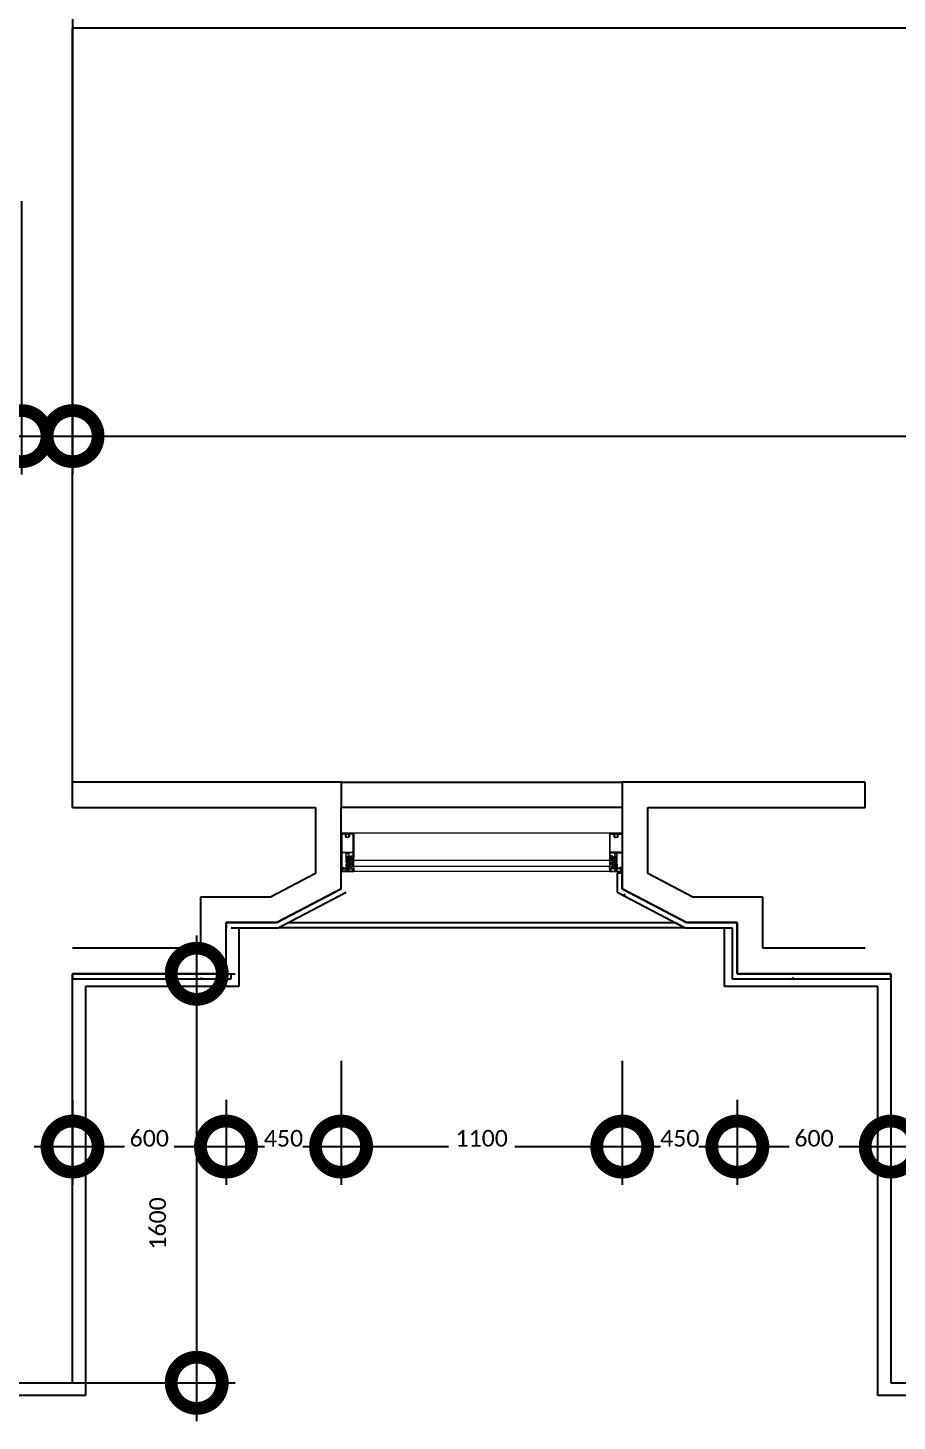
# Model space of a CAD drawing. Header units: metres. Extents: x 22.6 to 101.3, y 9.4 to 67.4.
# Drawn here: x 29.32 to 32.72, y 13 to 18.45 of the extents above; entities that cross this region are included whole.
import ezdxf

# ---------------------------------------------------------------- set-up
doc = ezdxf.new("R2010")
doc.units = ezdxf.units.M
doc.linetypes.add('ECG_Line-Ptrn-Sold', pattern=[9144.001, 9144, -0.001])
doc.layers.add('00', color=252, linetype='Continuous')
for name, color, linetype, lineweight in [('A-DIM', 7, 'Continuous', 5), ('A-ELEV', 1, 'ECG_Line-Ptrn-Sold', 9), ('A-HATCH', 1, 'Continuous', 9), ('A-TONE', 40, 'ECG_Line-Ptrn-Sold', 50), ('A-WIN', 4, 'ECG_Line-Ptrn-Sold', 5)]:
    doc.layers.add(name, color=color, linetype=linetype, lineweight=lineweight)
doc.styles.add('Calibri', font='calibri.ttf', dxfattribs={"height": 0.212639})
doc.dimstyles.new('ECG_Dimn-Detl-100', dxfattribs={"dimscale": 0.3048, "dimtxt": 0.25, "dimasz": 1.312336, "dimexe": 0.492126, "dimexo": 0.0625, "dimgap": 0, "dimtad": 1, "dimdec": 0, "dimlfac": 1000, "dimzin": 0, "dimdsep": 46, "dimtxsty": 'Calibri', "dimblk1": 'DOTSMALL', "dimblk2": 'DOTSMALL', "dimsah": 1, "dimcen": 0.09, "dimdle": 0.492126, "dimazin": 0, "dimtfac": 1, "dimtdec": 4, "dimtix": 1, "dimtmove": 0, "dimatfit": 3, "dimfxl": 0.492126, "dimfxlon": 1, "dimtvp": 1, "dimtolj": 1, "dimtzin": 0, "dimarcsym": 2})
doc.dimstyles.new('ECG_Dimn-Detl-100_1', dxfattribs={"dimscale": 0.3048, "dimtxt": 0.25, "dimasz": 1.312336, "dimexe": 0.492126, "dimexo": 0.0625, "dimgap": 0, "dimtad": 1, "dimdec": 0, "dimlfac": 1000, "dimzin": 0, "dimdsep": 46, "dimtxsty": 'Calibri', "dimblk1": 'DOTSMALL', "dimblk2": 'DOTSMALL', "dimsah": 1, "dimcen": 0.09, "dimdle": 0.492126, "dimazin": 0, "dimtfac": 1, "dimtdec": 4, "dimtix": 1, "dimtmove": 2, "dimatfit": 3, "dimfxl": 0.492126, "dimfxlon": 1, "dimtvp": 1, "dimtolj": 1, "dimtzin": 0, "dimarcsym": 2})
pattern_1 = [(0, (0, 0), (0.406, 0.102), [0.034, -0.271, 0.034, -0.271, -1.626]), (0, (0, 0), (0.406, 0.102), [-0.61, 0.034, -0.576, 0.034, -0.271, -0.711]), (0, (0, 0), (0.406, 0.102), [-1.524, 0.034, -0.17, 0.034, -0.474]), (120, (0.152, 0.051), (-0.2913346, 0.3006063), [0.034, -0.271, 0.034, -0.271, -1.626]), (120, (0.152, 0.051), (-0.2913346, 0.3006063), [-0.61, 0.034, -0.576, 0.034, -0.271, -0.711]), (120, (0.152, 0.051), (-0.2913346, 0.3006063), [-1.524, 0.034, -0.17, 0.034, -0.474]), (240, (0.203, 0.254), (-0.1146654, -0.4026063), [0.034, -0.271, 0.034, -0.271, -1.626]), (240, (0.203, 0.254), (-0.1146654, -0.4026063), [-0.61, 0.034, -0.576, 0.034, -0.271, -0.711]), (240, (0.203, 0.254), (-0.1146654, -0.4026063), [-1.524, 0.034, -0.17, 0.034, -0.474])]

# ---------------------------------------------------------------- blocks, each defined once
blk = doc.blocks.new('Rectangular Mullion - ECG-LEFT-END-MULION-DETAIL-3108399-GROUND FLOOR PLAN')
at = {"layer": 'A-ELEV'}
for p, q in [((31.5939, 15.2973), (30.5939, 15.2973)), ((30.5939, 15.1673), (30.5939, 15.1913)), ((30.5939, 15.1913), (31.5939, 15.1913)), ((31.5939, 15.1673), (30.5939, 15.1673)), ((31.5939, 15.1913), (31.5939, 15.1673)), ((31.5939, 15.1473), (30.5939, 15.1473))]:
    blk.add_line(p, q, dxfattribs=at)
blk = doc.blocks.new('Rectangular Mullion - ECG-RIGHT-END-MULION-PROFIL-1987638-GROUND FLOOR PLAN')
at = {"layer": 'A-HATCH'}
for p, q in [((-0.0297, 0.0186), (-0.0315, 0.0129)), ((-0.0309, 0.0126), (-0.0292, 0.014)), ((-0.0299, 0.019), (-0.0299, 0.031)), ((-0.029, 0.019), (-0.0299, 0.019)), ((-0.0265, 0.019), (-0.0297, 0.019)), ((-0.0234, 0.0056), (-0.0292, 0.0056)), ((-0.0292, -0.0036), (-0.0292, 0.0056)), ((-0.0283, 0.004), (-0.0292, 0.004)), ((-0.0292, 0.004), (-0.0292, -0.0036)), ((-0.0284, 0.0225), (-0.029, 0.019)), ((-0.0049, 0.032), (-0.0289, 0.032)), ((-0.0282, 0.0224), (-0.0288, 0.019)), ((-0.0288, 0.019), (-0.0271, 0.019)), ((-0.0285, 0.0139), (-0.0282, 0.0126)), ((-0.0284, 0.03), (-0.0284, 0.0245)), ((-0.0283, 0.0048), (-0.024, 0.0048)), ((-0.0283, 0.0048), (-0.0283, 0.004)), ((-0.024, 0.0048), (-0.0283, 0.0048)), ((-0.0279, 0.0305), (-0.0049, 0.0305)), ((-0.0263, 0.028), (-0.0277, 0.0244)), ((-0.0277, 0.0126), (-0.0273, 0.0139)), ((-0.0273, 0.021), (-0.0263, 0.022)), ((-0.0273, 0.02), (-0.0273, 0.021)), ((-0.0265, 0.0213), (-0.0271, 0.0207)), ((-0.0267, 0.0139), (-0.0264, 0.0126)), ((-0.0265, 0.0203), (-0.0265, 0.019)), ((-0.0252, 0.028), (-0.0263, 0.028)), ((-0.0263, 0.022), (-0.0243, 0.022)), ((-0.0247, 0.0216), (-0.0258, 0.0216)), ((-0.0258, 0.0126), (-0.0255, 0.0139)), ((-0.0257, 0.0205), (-0.0257, 0.0185)), ((-0.0243, 0.0236), (-0.0253, 0.0264)), ((-0.0246, 0.0266), (-0.0252, 0.028)), ((-0.025, 0.0139), (-0.0247, 0.0126)), ((-0.0247, 0.0185), (-0.0247, 0.0205)), ((-0.0231, 0.0236), (-0.0243, 0.0236)), ((-0.0243, 0.022), (-0.0233, 0.021)), ((-0.0241, 0.0126), (-0.0238, 0.0139)), ((-0.024, 0.0048), (-0.022, 0.0035)), ((-0.022, 0.0035), (-0.024, 0.0048)), ((-0.0233, 0.0207), (-0.0239, 0.0213)), ((-0.0239, 0.019), (-0.0239, 0.0203)), ((-0.0207, 0.019), (-0.0239, 0.019)), ((-0.0049, 0.019), (-0.0235, 0.019)), ((-0.0202, 0.0036), (-0.0234, 0.0056)), ((-0.0233, 0.021), (-0.0233, 0.02)), ((-0.0232, 0.0139), (-0.0228, 0.0126)), ((-0.0213, 0.0218), (-0.0231, 0.0236)), ((-0.0223, 0.0126), (-0.0219, 0.0139)), ((-0.022, 0.0035), (-0.022, -0.0032)), ((-0.022, -0.0032), (-0.022, 0.0035)), ((-0.0113, 0.022), (-0.0213, 0.021)), ((-0.0213, 0.021), (-0.0213, 0.0218)), ((-0.0213, 0.014), (-0.0196, 0.0126)), ((-0.019, 0.0129), (-0.0207, 0.0186)), ((-0.0202, -0.0031), (-0.0202, 0.0036)), ((-0.0202, -0.0012), (-0.0202, 0.0013)), ((-0.0145, 0.0175), (-0.0145, -0.0266)), ((-0.011, 0.0175), (-0.0145, 0.0175)), ((-0.0113, 0.0223), (-0.0113, 0.0234)), ((-0.0113, 0.0234), (0.0014, 0.0234)), ((0.0014, 0.0223), (-0.0113, 0.0223)), ((-0.0049, 0.022), (-0.0113, 0.022)), ((-0.011, -0.0266), (-0.011, 0.0175)), ((-0.0079, 0.0183), (-0.0104, 0.0177)), ((-0.0104, 0.0177), (-0.0104, 0.0117)), ((-0.0086, 0.0117), (-0.0104, 0.0077)), ((-0.0104, 0.0117), (-0.0086, 0.0117)), ((-0.0104, 0.0077), (-0.0104, 0.0034)), ((-0.0104, 0.0034), (-0.0084, 0.0024)), ((-0.01, 0.0234), (-0.01, 0.0245)), ((-0.01, 0.0245), (0.0002, 0.0245)), ((0.0002, 0.0234), (-0.01, 0.0234)), ((-0.0098, 0.0167), (-0.0079, 0.0174)), ((-0.0098, 0.0127), (-0.0098, 0.0167)), ((-0.0079, 0.0122), (-0.0098, 0.0127)), ((-0.0096, 0.0275), (-0.0096, 0.0245)), ((-0.0096, 0.0069), (-0.0079, 0.0105)), ((-0.0096, 0.0041), (-0.0096, 0.0069)), ((-0.0084, 0.0035), (-0.0096, 0.0041)), ((-0.0015, 0.0277), (-0.0084, 0.0277)), ((-0.0084, 0.0024), (-0.0084, 0.0035)), ((-0.0079, 0.0174), (-0.0079, 0.0183)), ((-0.0079, 0.0105), (-0.0079, 0.0122)), ((-0.0077, 0.0177), (-0.0046, 0.0188)), ((-0.0022, 0.0175), (-0.0077, 0.0155)), ((-0.0022, 0.0154), (-0.0077, 0.0133)), ((-0.0022, 0.0132), (-0.0077, 0.0112)), ((-0.0022, 0.011), (-0.0077, 0.009)), ((-0.0022, 0.0096), (-0.0077, 0.0076)), ((-0.0022, 0.0074), (-0.0077, 0.0054)), ((-0.0022, 0.0052), (-0.0077, 0.0032)), ((-0.0022, 0.0031), (-0.0077, 0.0011)), ((-0.0022, 0.0007), (-0.0076, -0.0013)), ((-0.0073, 0.0181), (-0.0056, 0.0188)), ((-0.0056, 0.0188), (-0.0073, 0.0181)), ((-0.0027, 0.018), (-0.0073, 0.0159)), ((-0.0073, 0.0159), (-0.0027, 0.018)), ((-0.0027, 0.0158), (-0.0073, 0.0137)), ((-0.0073, 0.0137), (-0.0027, 0.0158)), ((-0.0027, 0.0136), (-0.0073, 0.0116)), ((-0.0073, 0.0116), (-0.0027, 0.0136)), ((-0.0027, 0.0114), (-0.0073, 0.0094)), ((-0.0073, 0.0094), (-0.0027, 0.0114)), ((-0.0027, 0.01), (-0.0073, 0.008)), ((-0.0073, 0.008), (-0.0027, 0.01)), ((-0.0027, 0.0079), (-0.0073, 0.0058)), ((-0.0073, 0.0058), (-0.0027, 0.0079)), ((-0.0027, 0.0057), (-0.0073, 0.0036)), ((-0.0073, 0.0036), (-0.0027, 0.0057)), ((-0.0027, 0.0035), (-0.0073, 0.0015)), ((-0.0073, 0.0015), (-0.0027, 0.0035)), ((-0.0027, 0.0012), (-0.0073, -0.0009)), ((-0.0073, -0.0009), (-0.0027, 0.0012)), ((-0.0072, 0.0275), (-0.0072, 0.0245)), ((-0.0072, 0.0223), (-0.0027, 0.0223)), ((-0.0072, 0.0188), (-0.0072, 0.0223)), ((-0.0072, 0.0188), (-0.0056, 0.0188)), ((-0.0027, 0.0188), (-0.0072, 0.0188)), ((-0.0027, 0.0171), (-0.0072, 0.0151)), ((-0.0072, 0.0151), (-0.003, 0.017)), ((-0.0027, 0.0149), (-0.0072, 0.0129)), ((-0.0072, 0.0129), (-0.003, 0.0148)), ((-0.0027, 0.0127), (-0.0072, 0.0107)), ((-0.0072, 0.0107), (-0.003, 0.0126)), ((-0.0027, 0.0106), (-0.0072, 0.0085)), ((-0.0072, 0.0085), (-0.003, 0.0104)), ((-0.0027, 0.0092), (-0.0072, 0.0071)), ((-0.0072, 0.0071), (-0.003, 0.009)), ((-0.0027, 0.007), (-0.0072, 0.005)), ((-0.0072, 0.005), (-0.003, 0.0068)), ((-0.0027, 0.0048), (-0.0072, 0.0028)), ((-0.0072, 0.0028), (-0.003, 0.0047)), ((-0.0027, 0.0026), (-0.0072, 0.0006)), ((-0.0072, 0.0006), (-0.003, 0.0025)), ((-0.0027, 0.0003), (-0.0072, -0.0017)), ((-0.0072, -0.0017), (-0.003, 0.0001)), ((-0.007, 0.0173), (-0.0037, 0.0188)), ((-0.0037, 0.0188), (-0.007, 0.0173)), ((-0.0056, 0.0188), (-0.0046, 0.0188)), ((0.0191, 0.032), (-0.0049, 0.032)), ((-0.0049, 0.0305), (0.0181, 0.0305)), ((0.0015, 0.022), (-0.0049, 0.022)), ((0.0137, 0.019), (-0.0049, 0.019)), ((-0.0046, 0.0188), (-0.0037, 0.0188)), ((-0.0037, 0.0188), (-0.0027, 0.0188)), ((-0.0027, 0.0275), (-0.0027, 0.0245)), ((-0.0027, 0.0223), (-0.0027, 0.0188)), ((-0.0018, 0.0174), (-0.0018, 0.0183)), ((-0.0018, 0.0183), (0.0007, 0.0177)), ((0.0001, 0.0167), (-0.0018, 0.0174)), ((-0.0018, 0.0122), (0.0001, 0.0127)), ((-0.0018, 0.0105), (-0.0018, 0.0122)), ((-0.0001, 0.0069), (-0.0018, 0.0105)), ((-0.0014, 0.0035), (-0.0001, 0.0041)), ((-0.0014, 0.0024), (-0.0014, 0.0035)), ((0.0007, 0.0034), (-0.0014, 0.0024)), ((-0.0011, 0.0117), (0.0007, 0.0077)), ((0.0007, 0.0117), (-0.0011, 0.0117)), ((-0.0003, 0.0275), (-0.0003, 0.0245)), ((-0.0001, 0.0041), (-0.0001, 0.0069)), ((0.0001, 0.0127), (0.0001, 0.0167)), ((0.0002, 0.0245), (0.0002, 0.0234)), ((0.0007, 0.0177), (0.0007, 0.0117)), ((0.0007, 0.0077), (0.0007, 0.0034)), ((0.0014, 0.0234), (0.0014, 0.0223)), ((0.0115, 0.021), (0.0015, 0.022)), ((0.0098, 0.0167), (0.0098, 0.019)), ((0.0176, 0.0167), (0.0098, 0.0167)), ((0.0109, 0.019), (0.0141, 0.019)), ((0.0132, 0.0236), (0.0115, 0.0218)), ((0.0115, 0.0218), (0.0115, 0.021)), ((0.0144, 0.0236), (0.0132, 0.0236)), ((0.0145, 0.022), (0.0135, 0.021)), ((0.0135, 0.0207), (0.0141, 0.0213)), ((0.0135, 0.021), (0.0135, 0.02)), ((0.0141, 0.019), (0.0141, 0.0203)), ((0.0155, 0.0264), (0.0144, 0.0236)), ((0.0165, 0.022), (0.0145, 0.022)), ((0.0153, 0.028), (0.0148, 0.0266)), ((0.0148, 0.0216), (0.0159, 0.0216)), ((0.0149, 0.0185), (0.0149, 0.0205)), ((0.0165, 0.028), (0.0153, 0.028)), ((0.0159, 0.0205), (0.0159, 0.0185)), ((0.0178, 0.0244), (0.0165, 0.028)), ((0.0175, 0.021), (0.0165, 0.022)), ((0.0167, 0.0213), (0.0172, 0.0207)), ((0.0167, 0.0203), (0.0167, 0.019)), ((0.0167, 0.019), (0.0199, 0.019)), ((0.0175, 0.02), (0.0175, 0.021)), ((0.019, 0.019), (0.0176, 0.019)), ((0.0176, -0.041), (0.0176, 0.0167)), ((0.0184, 0.0224), (0.019, 0.019)), ((0.0185, 0.0225), (0.0192, 0.019)), ((0.0186, 0.03), (0.0186, 0.0245)), ((0.0192, 0.019), (0.0201, 0.019)), ((0.0201, 0.019), (0.0201, 0.031)), ((0.0201, 0.019), (0.0201, -0.118)), ((-0.0304, -0.0129), (-0.0312, -0.0136)), ((-0.0295, -0.0142), (-0.0309, -0.0128)), ((-0.0299, -0.0213), (-0.0276, -0.0213)), ((-0.0299, -0.118), (-0.0299, -0.0213)), ((-0.0289, -0.0135), (-0.0295, -0.0142)), ((-0.0292, -0.0036), (-0.0292, -0.0053)), ((-0.0283, -0.0036), (-0.0292, -0.0036)), ((-0.0292, -0.0036), (-0.0283, -0.0036)), ((-0.0292, -0.0053), (-0.0238, -0.0053)), ((-0.027, -0.0198), (-0.0285, -0.0213)), ((-0.0284, -0.0152), (-0.0277, -0.0145)), ((-0.0261, -0.0151), (-0.0284, -0.0175)), ((-0.0284, -0.0152), (-0.0269, -0.0168)), ((-0.0284, -0.0213), (-0.0284, -0.0152)), ((-0.0284, -0.0175), (-0.0276, -0.0183)), ((-0.0276, -0.0183), (-0.0284, -0.0191)), ((-0.0284, -0.0191), (-0.025, -0.0225)), ((-0.0269, -0.0213), (-0.0284, -0.0213)), ((-0.0284, -0.0225), (-0.0284, -0.0263)), ((-0.0269, -0.0225), (-0.0284, -0.0225)), ((-0.0284, -0.0263), (-0.0262, -0.0263)), ((-0.0283, -0.0044), (-0.0283, -0.0036)), ((-0.0283, -0.0036), (-0.0283, -0.0044)), ((-0.024, -0.0044), (-0.0283, -0.0044)), ((-0.0283, -0.0044), (-0.024, -0.0044)), ((-0.0278, -0.0225), (-0.0269, -0.0225)), ((-0.0269, -0.0241), (-0.0278, -0.0225)), ((-0.0276, -0.0196), (-0.0276, -0.0171)), ((-0.0276, -0.0213), (-0.0269, -0.022)), ((-0.0274, -0.0225), (-0.0258, -0.0241)), ((-0.0274, -0.0298), (-0.0274, -0.041)), ((-0.0194, -0.0298), (-0.0274, -0.0298)), ((-0.0274, -0.041), (-0.0104, -0.041)), ((-0.0274, -0.043), (-0.0274, -0.114)), ((0.0176, -0.043), (-0.0274, -0.043)), ((-0.0273, -0.0168), (-0.0249, -0.0168)), ((-0.0248, -0.0198), (-0.0273, -0.0198)), ((-0.0272, -0.0151), (-0.0254, -0.0151)), ((-0.0269, -0.022), (-0.0248, -0.0198)), ((-0.0269, -0.0225), (-0.0269, -0.0213)), ((-0.0243, -0.0241), (-0.0269, -0.0241)), ((-0.025, -0.0225), (-0.0267, -0.0241)), ((-0.0262, -0.0263), (-0.0262, -0.0278)), ((-0.0262, -0.0278), (-0.0222, -0.0278)), ((-0.0258, -0.0151), (-0.0228, -0.0181)), ((-0.0229, -0.0141), (-0.0256, -0.0168)), ((-0.0255, -0.0198), (-0.0241, -0.0213)), ((-0.0225, -0.0168), (-0.025, -0.0144)), ((-0.0247, -0.023), (-0.0236, -0.0241)), ((-0.0217, -0.0151), (-0.0246, -0.018)), ((-0.0246, -0.0171), (-0.0246, -0.0196)), ((-0.0246, -0.0185), (-0.0214, -0.0217)), ((-0.0234, -0.023), (-0.0245, -0.0241)), ((-0.0214, -0.0241), (-0.0243, -0.0241)), ((-0.0241, -0.0213), (-0.0226, -0.0198)), ((-0.022, -0.0032), (-0.024, -0.0044)), ((-0.024, -0.0044), (-0.022, -0.0032)), ((-0.0238, -0.0053), (-0.0202, -0.0031)), ((-0.0221, -0.0151), (-0.0232, -0.0139)), ((-0.0228, -0.0171), (-0.0228, -0.0196)), ((-0.0226, -0.0198), (-0.0201, -0.0198)), ((-0.0201, -0.0168), (-0.0225, -0.0168)), ((-0.0225, -0.023), (-0.0214, -0.0241)), ((-0.0204, -0.0198), (-0.0223, -0.0217)), ((-0.0207, -0.0225), (-0.0223, -0.0241)), ((-0.0222, -0.0263), (-0.0199, -0.0263)), ((-0.0222, -0.0278), (-0.0222, -0.0263)), ((-0.0202, -0.0151), (-0.0221, -0.0151)), ((-0.022, -0.0151), (-0.0203, -0.0168)), ((-0.0214, -0.022), (-0.0207, -0.0213)), ((-0.0214, -0.0213), (-0.0214, -0.0225)), ((-0.019, -0.0213), (-0.0214, -0.0213)), ((-0.0199, -0.0225), (-0.0214, -0.0225)), ((-0.0206, -0.0225), (-0.0214, -0.0241)), ((-0.0214, -0.0225), (-0.0207, -0.0225)), ((-0.0174, -0.013), (-0.0213, -0.0168)), ((-0.0197, -0.0213), (-0.0211, -0.0198)), ((-0.0207, -0.0213), (-0.0184, -0.0213)), ((-0.0201, -0.0149), (-0.019, -0.016)), ((-0.0199, -0.0263), (-0.0199, -0.0225)), ((-0.019, -0.0167), (-0.0198, -0.0176)), ((-0.0198, -0.0196), (-0.0198, -0.0171)), ((-0.0198, -0.0173), (-0.019, -0.0182)), ((-0.019, -0.0184), (-0.0198, -0.0192)), ((-0.0198, -0.0189), (-0.019, -0.0198)), ((-0.019, -0.0205), (-0.0197, -0.0213)), ((-0.019, -0.0138), (-0.0183, -0.0145)), ((-0.019, -0.0151), (-0.019, -0.0213)), ((-0.0184, -0.0213), (-0.0184, -0.0288)), ((-0.0168, -0.0138), (-0.0174, -0.013)), ((-0.0145, -0.0266), (-0.011, -0.0266)), ((-0.009, -0.0033), (-0.0104, -0.0033)), ((-0.0104, -0.0033), (-0.0088, -0.0033)), ((-0.0104, -0.041), (-0.0104, -0.0033)), ((-0.0088, -0.0033), (-0.0078, -0.0043)), ((-0.0084, -0.041), (-0.0084, -0.0372)), ((-0.0049, -0.041), (-0.0084, -0.041)), ((-0.0079, -0.0367), (-0.0019, -0.0367)), ((-0.0022, -0.0036), (-0.0078, -0.0057)), ((-0.0078, -0.0043), (-0.0078, -0.0266)), ((-0.0022, -0.0071), (-0.0078, -0.0092)), ((-0.0022, -0.0093), (-0.0078, -0.0113)), ((-0.0022, -0.0115), (-0.0078, -0.0135)), ((-0.0022, -0.0137), (-0.0078, -0.0157)), ((-0.0022, -0.0158), (-0.0078, -0.0179)), ((-0.0022, -0.018), (-0.0078, -0.02)), ((-0.0078, -0.0266), (-0.0049, -0.0295)), ((-0.0023, -0.0015), (-0.0077, -0.0035)), ((-0.0027, -0.001), (-0.0073, -0.0031)), ((-0.0073, -0.0031), (-0.0027, -0.001)), ((-0.0027, -0.0032), (-0.0073, -0.0053)), ((-0.0073, -0.0053), (-0.0027, -0.0032)), ((-0.0073, -0.0074), (-0.0027, -0.0054)), ((-0.0027, -0.0054), (-0.0073, -0.0074)), ((-0.0027, -0.0067), (-0.0073, -0.0087)), ((-0.0073, -0.0087), (-0.0027, -0.0067)), ((-0.0027, -0.0089), (-0.0073, -0.0109)), ((-0.0073, -0.0109), (-0.0027, -0.0089)), ((-0.0027, -0.011), (-0.0073, -0.0131)), ((-0.0073, -0.0131), (-0.0027, -0.011)), ((-0.0027, -0.0132), (-0.0073, -0.0153)), ((-0.0073, -0.0153), (-0.0027, -0.0132)), ((-0.0027, -0.0154), (-0.0073, -0.0174)), ((-0.0073, -0.0174), (-0.0027, -0.0154)), ((-0.0027, -0.0176), (-0.0073, -0.0196)), ((-0.0073, -0.0196), (-0.0027, -0.0176)), ((-0.0027, -0.0019), (-0.0072, -0.0039)), ((-0.0072, -0.0039), (-0.003, -0.002)), ((-0.0027, -0.0041), (-0.0072, -0.0061)), ((-0.0072, -0.0061), (-0.0031, -0.0042)), ((-0.0027, -0.0054), (-0.0072, -0.0074)), ((-0.0072, -0.0074), (-0.003, -0.0055)), ((-0.0027, -0.0076), (-0.0072, -0.0096)), ((-0.0072, -0.0096), (-0.003, -0.0077)), ((-0.0027, -0.0097), (-0.0072, -0.0118)), ((-0.0072, -0.0118), (-0.003, -0.0099)), ((-0.0027, -0.0119), (-0.0072, -0.0139)), ((-0.0072, -0.0139), (-0.003, -0.012)), ((-0.0027, -0.0141), (-0.0072, -0.0161)), ((-0.0072, -0.0161), (-0.003, -0.0142)), ((-0.0027, -0.0163), (-0.0072, -0.0183)), ((-0.0072, -0.0183), (-0.003, -0.0164)), ((-0.0027, -0.0184), (-0.0072, -0.0205)), ((-0.0072, -0.0205), (-0.0032, -0.0186)), ((-0.0069, -0.0216), (-0.0027, -0.0197)), ((-0.0027, -0.0197), (-0.0069, -0.0216)), ((-0.0067, -0.0218), (-0.0067, -0.0249)), ((-0.0067, -0.0249), (-0.0049, -0.0266)), ((-0.0022, -0.0202), (-0.0066, -0.0218)), ((-0.0066, -0.0218), (-0.0053, -0.0218)), ((-0.0053, -0.0218), (-0.0027, -0.0206)), ((-0.0053, -0.0218), (-0.003, -0.0207)), ((-0.003, -0.0218), (-0.0053, -0.0218)), ((-0.0049, -0.0266), (-0.003, -0.0249)), ((-0.0049, -0.0295), (-0.0019, -0.0266)), ((-0.0014, -0.041), (-0.0049, -0.041)), ((-0.003, -0.0249), (-0.003, -0.0218)), ((-0.0019, -0.0042), (-0.001, -0.0033)), ((-0.0019, -0.0266), (-0.0019, -0.0042)), ((-0.0014, -0.0372), (-0.0014, -0.041)), ((-0.001, -0.0033), (0.0006, -0.0033)), ((0, -0.0033), (-0.001, -0.0033)), ((-0.001, -0.0033), (0.0006, -0.0033)), ((0.0006, -0.0033), (0.0006, -0.041)), ((0.0006, -0.041), (0.0176, -0.041)), ((0.0176, -0.114), (0.0176, -0.043)), ((0.0201, -0.118), (-0.0299, -0.118)), ((-0.0274, -0.114), (-0.0102, -0.114)), ((0.0003, -0.114), (0.0176, -0.114))]:
    blk.add_line(p, q, dxfattribs=at)
blk.add_circle((-0.0049, -0.108), 0.006, dxfattribs=at)
for centre, radius, start, end in [((-0.0289, 0.031), 0.001, 90, 180), ((-0.0289, 0.031), 0.001, 90, 180), ((-0.0279, 0.03), 0.0005, 90, 180), ((-0.0284, 0.0235), 0.001, 270.9838, 90), ((-0.0283, 0.0235), 0.0011, 275.2327, 53.27), ((-0.0258, 0.0206), 0.001, 90, 135), ((-0.0247, 0.0206), 0.001, 45, 90), ((-0.0084, 0.0241), 0.00359, 70.3614, 109.6386), ((-0.0049, 0.0157), 0.012, 79.2883, 100.7117), ((-0.0015, 0.0241), 0.00359, 70.3614, 109.6386), ((0.0148, 0.0206), 0.001, 90, 135), ((0.0159, 0.0206), 0.001, 45, 90), ((0.0185, 0.0235), 0.0011, 126.73, 264.7673), ((0.0186, 0.0235), 0.001, 90, 269.0162), ((0.0181, 0.03), 0.0005, 0, 90), ((0.0191, 0.031), 0.001, 0, 90), ((0.0191, 0.031), 0.001, 0, 90), ((-0.0317, -0.018), 0.0044, 40.1603, 86.9533), ((-0.0315, -0.018), 0.00517, 33.5368, 87.4446), ((-0.0237, -0.0155), 0.00171, 90, 164.9371), ((-0.0237, -0.0155), 0.00171, 15.0629, 90), ((-0.0159, -0.018), 0.00517, 90.2452, 146.4632), ((-0.0194, -0.0288), 0.001, 270, 0), ((-0.0157, -0.018), 0.0044, 93.0467, 138.4555), ((-0.0079, -0.0372), 0.0005, 90, 180), ((-0.0005, -0.0259), 0.00439, 124.4715, 188.599), ((-0.0019, -0.0372), 0.0005, 360, 90), ((-0.0049, -0.108), 0.008, 311.4096, 228.5904)]:
    blk.add_arc(centre, radius, start, end, dxfattribs=at)
blk = doc.blocks.new('Rectangular Mullion - ECG-RIGHT-END-MULION-DETAIL-V74-GROUND FLOOR PLAN')
at = {"layer": 'A-WIN'}
for p, q in [((-0.05, 0.012), (-0.05, 0.032)), ((-0.05, 0.032), (0, 0.032)), ((-0.038, 0.012), (-0.05, 0.012)), ((-0.038, -0.012), (-0.038, 0.012)), ((0, 0.032), (0, -0.118)), ((-0.05, -0.118), (-0.05, -0.012)), ((-0.05, -0.012), (-0.038, -0.012)), ((0, -0.118), (-0.05, -0.118))]:
    blk.add_line(p, q, dxfattribs=at)
blk = doc.blocks.new('Rectangular Mullion - ECG-LEFT-END-MULION-PROFIL-1987639-GROUND FLOOR PLAN')
at = {"layer": 'A-HATCH'}
for p, q in [((-0.0201, 0.019), (-0.0201, 0.031)), ((-0.0192, 0.019), (-0.0201, 0.019)), ((-0.0201, 0.019), (-0.0201, -0.118)), ((-0.0167, 0.019), (-0.0199, 0.019)), ((-0.0185, 0.0225), (-0.0192, 0.019)), ((-0.0191, 0.032), (0.0049, 0.032)), ((-0.0184, 0.0224), (-0.019, 0.019)), ((-0.019, 0.019), (-0.0176, 0.019)), ((-0.0186, 0.03), (-0.0186, 0.0245)), ((0.0049, 0.0305), (-0.0181, 0.0305)), ((-0.0178, 0.0244), (-0.0165, 0.028)), ((-0.0176, 0.0167), (-0.0098, 0.0167)), ((-0.0176, -0.041), (-0.0176, 0.0167)), ((-0.0175, 0.021), (-0.0165, 0.022)), ((-0.0175, 0.02), (-0.0175, 0.021)), ((-0.0167, 0.0213), (-0.0172, 0.0207)), ((-0.0167, 0.0203), (-0.0167, 0.019)), ((-0.0165, 0.028), (-0.0153, 0.028)), ((-0.0165, 0.022), (-0.0145, 0.022)), ((-0.0148, 0.0216), (-0.0159, 0.0216)), ((-0.0159, 0.0205), (-0.0159, 0.0185)), ((-0.0155, 0.0264), (-0.0144, 0.0236)), ((-0.0153, 0.028), (-0.0148, 0.0266)), ((-0.0149, 0.0185), (-0.0149, 0.0205)), ((-0.0145, 0.022), (-0.0135, 0.021)), ((-0.0144, 0.0236), (-0.0132, 0.0236)), ((-0.0135, 0.0207), (-0.0141, 0.0213)), ((-0.0141, 0.019), (-0.0141, 0.0203)), ((-0.0109, 0.019), (-0.0141, 0.019)), ((-0.0137, 0.019), (0.0049, 0.019)), ((-0.0135, 0.021), (-0.0135, 0.02)), ((-0.0132, 0.0236), (-0.0115, 0.0218)), ((-0.0115, 0.021), (-0.0015, 0.022)), ((-0.0115, 0.0218), (-0.0115, 0.021)), ((-0.0098, 0.0167), (-0.0098, 0.019)), ((-0.0015, 0.022), (0.0049, 0.022)), ((-0.0014, 0.0234), (-0.0014, 0.0223)), ((0.0113, 0.0234), (-0.0014, 0.0234)), ((-0.0014, 0.0223), (0.0113, 0.0223)), ((0.0018, 0.0183), (-0.0007, 0.0177)), ((-0.0007, 0.0177), (-0.0007, 0.0117)), ((0.0011, 0.0117), (-0.0007, 0.0077)), ((-0.0007, 0.0117), (0.0011, 0.0117)), ((-0.0007, 0.0077), (-0.0007, 0.0034)), ((-0.0007, 0.0034), (0.0014, 0.0024)), ((-0.0002, 0.0245), (-0.0002, 0.0234)), ((0.01, 0.0245), (-0.0002, 0.0245)), ((-0.0002, 0.0234), (0.01, 0.0234)), ((-0.0001, 0.0167), (0.0018, 0.0174)), ((-0.0001, 0.0127), (-0.0001, 0.0167)), ((0.0018, 0.0122), (-0.0001, 0.0127)), ((0.0001, 0.0069), (0.0018, 0.0105)), ((0.0001, 0.0041), (0.0001, 0.0069)), ((0.0014, 0.0035), (0.0001, 0.0041)), ((0.0003, 0.0275), (0.0003, 0.0245)), ((0.0014, 0.0024), (0.0014, 0.0035)), ((0.0015, 0.0277), (0.0084, 0.0277)), ((0.0018, 0.0174), (0.0018, 0.0183)), ((0.0018, 0.0105), (0.0018, 0.0122)), ((0.0022, 0.0175), (0.0077, 0.0155)), ((0.0022, 0.0154), (0.0077, 0.0133)), ((0.0022, 0.0132), (0.0077, 0.0112)), ((0.0022, 0.011), (0.0077, 0.009)), ((0.0022, 0.0096), (0.0077, 0.0076)), ((0.0022, 0.0074), (0.0077, 0.0054)), ((0.0022, 0.0052), (0.0077, 0.0032)), ((0.0022, 0.0031), (0.0077, 0.0011)), ((0.0022, 0.0007), (0.0076, -0.0013)), ((0.0027, 0.0275), (0.0027, 0.0245)), ((0.0027, 0.0223), (0.0027, 0.0188)), ((0.0072, 0.0223), (0.0027, 0.0223)), ((0.0027, 0.0188), (0.0072, 0.0188)), ((0.0037, 0.0188), (0.0027, 0.0188)), ((0.0027, 0.018), (0.0073, 0.0159)), ((0.0073, 0.0159), (0.0027, 0.018)), ((0.0027, 0.0171), (0.0072, 0.0151)), ((0.0027, 0.0158), (0.0073, 0.0137)), ((0.0073, 0.0137), (0.0027, 0.0158)), ((0.0027, 0.0149), (0.0072, 0.0129)), ((0.0027, 0.0136), (0.0073, 0.0116)), ((0.0073, 0.0116), (0.0027, 0.0136)), ((0.0027, 0.0127), (0.0072, 0.0107)), ((0.0027, 0.0114), (0.0073, 0.0094)), ((0.0073, 0.0094), (0.0027, 0.0114)), ((0.0027, 0.0106), (0.0072, 0.0085)), ((0.0027, 0.01), (0.0073, 0.008)), ((0.0073, 0.008), (0.0027, 0.01)), ((0.0027, 0.0092), (0.0072, 0.0071)), ((0.0027, 0.0079), (0.0073, 0.0058)), ((0.0073, 0.0058), (0.0027, 0.0079)), ((0.0027, 0.007), (0.0072, 0.005)), ((0.0027, 0.0057), (0.0073, 0.0036)), ((0.0073, 0.0036), (0.0027, 0.0057)), ((0.0027, 0.0048), (0.0072, 0.0028)), ((0.0027, 0.0035), (0.0073, 0.0015)), ((0.0073, 0.0015), (0.0027, 0.0035)), ((0.0027, 0.0026), (0.0072, 0.0006)), ((0.0027, 0.0012), (0.0073, -0.0009)), ((0.0073, -0.0009), (0.0027, 0.0012)), ((0.0027, 0.0003), (0.0072, -0.0017)), ((0.0072, 0.0151), (0.003, 0.017)), ((0.0072, 0.0129), (0.003, 0.0148)), ((0.0072, 0.0107), (0.003, 0.0126)), ((0.0072, 0.0085), (0.003, 0.0104)), ((0.0072, 0.0071), (0.003, 0.009)), ((0.0072, 0.005), (0.003, 0.0068)), ((0.0072, 0.0028), (0.003, 0.0047)), ((0.0072, 0.0006), (0.003, 0.0025)), ((0.0072, -0.0017), (0.003, 0.0001)), ((0.007, 0.0173), (0.0037, 0.0188)), ((0.0037, 0.0188), (0.007, 0.0173)), ((0.0046, 0.0188), (0.0037, 0.0188)), ((0.0056, 0.0188), (0.0046, 0.0188)), ((0.0077, 0.0177), (0.0046, 0.0188)), ((0.0049, 0.032), (0.0289, 0.032)), ((0.0279, 0.0305), (0.0049, 0.0305)), ((0.0049, 0.022), (0.0113, 0.022)), ((0.0049, 0.019), (0.0235, 0.019)), ((0.0073, 0.0181), (0.0056, 0.0188)), ((0.0056, 0.0188), (0.0073, 0.0181)), ((0.0072, 0.0188), (0.0056, 0.0188)), ((0.0072, 0.0275), (0.0072, 0.0245)), ((0.0072, 0.0188), (0.0072, 0.0223)), ((0.0079, 0.0174), (0.0079, 0.0183)), ((0.0079, 0.0183), (0.0104, 0.0177)), ((0.0098, 0.0167), (0.0079, 0.0174)), ((0.0079, 0.0122), (0.0098, 0.0127)), ((0.0079, 0.0105), (0.0079, 0.0122)), ((0.0096, 0.0069), (0.0079, 0.0105)), ((0.0084, 0.0035), (0.0096, 0.0041)), ((0.0084, 0.0024), (0.0084, 0.0035)), ((0.0104, 0.0034), (0.0084, 0.0024)), ((0.0086, 0.0117), (0.0104, 0.0077)), ((0.0104, 0.0117), (0.0086, 0.0117)), ((0.0096, 0.0275), (0.0096, 0.0245)), ((0.0096, 0.0041), (0.0096, 0.0069)), ((0.0098, 0.0127), (0.0098, 0.0167)), ((0.01, 0.0234), (0.01, 0.0245)), ((0.0104, 0.0177), (0.0104, 0.0117)), ((0.0104, 0.0077), (0.0104, 0.0034)), ((0.011, 0.0175), (0.0145, 0.0175)), ((0.011, -0.0266), (0.011, 0.0175)), ((0.0113, 0.0223), (0.0113, 0.0234)), ((0.0113, 0.022), (0.0213, 0.021)), ((0.0145, 0.0175), (0.0145, -0.0266)), ((0.019, 0.0129), (0.0207, 0.0186)), ((0.0213, 0.014), (0.0196, 0.0126)), ((0.0202, 0.0036), (0.0234, 0.0056)), ((0.0202, -0.0031), (0.0202, 0.0036)), ((0.0202, -0.0012), (0.0202, 0.0013)), ((0.0207, 0.019), (0.0239, 0.019)), ((0.0213, 0.0218), (0.0231, 0.0236)), ((0.0213, 0.021), (0.0213, 0.0218)), ((0.0223, 0.0126), (0.0219, 0.0139)), ((0.024, 0.0048), (0.022, 0.0035)), ((0.022, 0.0035), (0.024, 0.0048)), ((0.022, 0.0035), (0.022, -0.0032)), ((0.022, -0.0032), (0.022, 0.0035)), ((0.0232, 0.0139), (0.0228, 0.0126)), ((0.0231, 0.0236), (0.0243, 0.0236)), ((0.0243, 0.022), (0.0233, 0.021)), ((0.0233, 0.0207), (0.0239, 0.0213)), ((0.0233, 0.021), (0.0233, 0.02)), ((0.0234, 0.0056), (0.0292, 0.0056)), ((0.0241, 0.0126), (0.0238, 0.0139)), ((0.0239, 0.019), (0.0239, 0.0203)), ((0.0283, 0.0048), (0.024, 0.0048)), ((0.024, 0.0048), (0.0283, 0.0048)), ((0.0243, 0.0236), (0.0253, 0.0264)), ((0.0263, 0.022), (0.0243, 0.022)), ((0.0246, 0.0266), (0.0252, 0.028)), ((0.0247, 0.0216), (0.0258, 0.0216)), ((0.0247, 0.0185), (0.0247, 0.0205)), ((0.025, 0.0139), (0.0247, 0.0126)), ((0.0252, 0.028), (0.0263, 0.028)), ((0.0258, 0.0126), (0.0255, 0.0139)), ((0.0257, 0.0205), (0.0257, 0.0185)), ((0.0263, 0.028), (0.0277, 0.0244)), ((0.0273, 0.021), (0.0263, 0.022)), ((0.0267, 0.0139), (0.0264, 0.0126)), ((0.0265, 0.0213), (0.0271, 0.0207)), ((0.0265, 0.0203), (0.0265, 0.019)), ((0.0265, 0.019), (0.0297, 0.019)), ((0.0288, 0.019), (0.0271, 0.019)), ((0.0273, 0.02), (0.0273, 0.021)), ((0.0277, 0.0126), (0.0273, 0.0139)), ((0.0282, 0.0224), (0.0288, 0.019)), ((0.0285, 0.0139), (0.0282, 0.0126)), ((0.0283, 0.0048), (0.0283, 0.004)), ((0.0283, 0.004), (0.0292, 0.004)), ((0.0284, 0.03), (0.0284, 0.0245)), ((0.0284, 0.0225), (0.029, 0.019)), ((0.029, 0.019), (0.0299, 0.019)), ((0.0309, 0.0126), (0.0292, 0.014)), ((0.0292, -0.0036), (0.0292, 0.0056)), ((0.0292, 0.004), (0.0292, -0.0036)), ((0.0297, 0.0186), (0.0315, 0.0129)), ((0.0299, 0.019), (0.0299, 0.031)), ((-0.0006, -0.041), (-0.0176, -0.041)), ((-0.0176, -0.043), (0.0274, -0.043)), ((-0.0176, -0.114), (-0.0176, -0.043)), ((0.001, -0.0033), (-0.0006, -0.0033)), ((-0.0006, -0.0033), (-0.0006, -0.041)), ((0.001, -0.0033), (-0.0006, -0.0033)), ((0, -0.0033), (0.001, -0.0033)), ((0.0019, -0.0042), (0.001, -0.0033)), ((0.0014, -0.0372), (0.0014, -0.041)), ((0.0014, -0.041), (0.0049, -0.041)), ((0.0019, -0.0266), (0.0019, -0.0042)), ((0.0049, -0.0295), (0.0019, -0.0266)), ((0.0079, -0.0367), (0.0019, -0.0367)), ((0.0022, -0.0036), (0.0078, -0.0057)), ((0.0022, -0.0071), (0.0078, -0.0092)), ((0.0022, -0.0093), (0.0078, -0.0113)), ((0.0022, -0.0115), (0.0078, -0.0135)), ((0.0022, -0.0137), (0.0078, -0.0157)), ((0.0022, -0.0158), (0.0078, -0.0179)), ((0.0022, -0.018), (0.0078, -0.02)), ((0.0022, -0.0202), (0.0066, -0.0218)), ((0.0023, -0.0015), (0.0077, -0.0035)), ((0.0027, -0.001), (0.0073, -0.0031)), ((0.0073, -0.0031), (0.0027, -0.001)), ((0.0027, -0.0019), (0.0072, -0.0039)), ((0.0027, -0.0032), (0.0073, -0.0053)), ((0.0073, -0.0053), (0.0027, -0.0032)), ((0.0027, -0.0041), (0.0072, -0.0061)), ((0.0027, -0.0054), (0.0072, -0.0074)), ((0.0073, -0.0074), (0.0027, -0.0054)), ((0.0027, -0.0054), (0.0073, -0.0074)), ((0.0027, -0.0067), (0.0073, -0.0087)), ((0.0073, -0.0087), (0.0027, -0.0067)), ((0.0027, -0.0076), (0.0072, -0.0096)), ((0.0027, -0.0089), (0.0073, -0.0109)), ((0.0073, -0.0109), (0.0027, -0.0089)), ((0.0027, -0.0097), (0.0072, -0.0118)), ((0.0027, -0.011), (0.0073, -0.0131)), ((0.0073, -0.0131), (0.0027, -0.011)), ((0.0027, -0.0119), (0.0072, -0.0139)), ((0.0027, -0.0132), (0.0073, -0.0153)), ((0.0073, -0.0153), (0.0027, -0.0132)), ((0.0027, -0.0141), (0.0072, -0.0161)), ((0.0027, -0.0154), (0.0073, -0.0174)), ((0.0073, -0.0174), (0.0027, -0.0154)), ((0.0027, -0.0163), (0.0072, -0.0183)), ((0.0027, -0.0176), (0.0073, -0.0196)), ((0.0073, -0.0196), (0.0027, -0.0176)), ((0.0027, -0.0184), (0.0072, -0.0205)), ((0.0069, -0.0216), (0.0027, -0.0197)), ((0.0027, -0.0197), (0.0069, -0.0216)), ((0.0053, -0.0218), (0.0027, -0.0206)), ((0.0072, -0.0039), (0.003, -0.002)), ((0.0072, -0.0074), (0.003, -0.0055)), ((0.0072, -0.0096), (0.003, -0.0077)), ((0.0072, -0.0118), (0.003, -0.0099)), ((0.0072, -0.0139), (0.003, -0.012)), ((0.0072, -0.0161), (0.003, -0.0142)), ((0.0072, -0.0183), (0.003, -0.0164)), ((0.0053, -0.0218), (0.003, -0.0207)), ((0.003, -0.0218), (0.0053, -0.0218)), ((0.003, -0.0249), (0.003, -0.0218)), ((0.0049, -0.0266), (0.003, -0.0249)), ((0.0072, -0.0061), (0.0031, -0.0042)), ((0.0072, -0.0205), (0.0032, -0.0186)), ((0.0067, -0.0249), (0.0049, -0.0266)), ((0.0078, -0.0266), (0.0049, -0.0295)), ((0.0049, -0.041), (0.0084, -0.041)), ((0.0066, -0.0218), (0.0053, -0.0218)), ((0.0067, -0.0218), (0.0067, -0.0249)), ((0.0088, -0.0033), (0.0078, -0.0043)), ((0.0078, -0.0043), (0.0078, -0.0266)), ((0.0084, -0.041), (0.0084, -0.0372)), ((0.0104, -0.0033), (0.0088, -0.0033)), ((0.009, -0.0033), (0.0104, -0.0033)), ((0.0104, -0.041), (0.0104, -0.0033)), ((0.0274, -0.041), (0.0104, -0.041)), ((0.0145, -0.0266), (0.011, -0.0266)), ((0.0168, -0.0138), (0.0174, -0.013)), ((0.0174, -0.013), (0.0213, -0.0168)), ((0.019, -0.0138), (0.0183, -0.0145)), ((0.0184, -0.0213), (0.0184, -0.0288)), ((0.0207, -0.0213), (0.0184, -0.0213)), ((0.0201, -0.0149), (0.019, -0.016)), ((0.019, -0.0151), (0.019, -0.0213)), ((0.019, -0.0167), (0.0198, -0.0176)), ((0.0198, -0.0173), (0.019, -0.0182)), ((0.019, -0.0184), (0.0198, -0.0192)), ((0.0198, -0.0189), (0.019, -0.0198)), ((0.019, -0.0205), (0.0197, -0.0213)), ((0.019, -0.0213), (0.0214, -0.0213)), ((0.0194, -0.0298), (0.0274, -0.0298)), ((0.0197, -0.0213), (0.0211, -0.0198)), ((0.0198, -0.0196), (0.0198, -0.0171)), ((0.0199, -0.0225), (0.0214, -0.0225)), ((0.0199, -0.0263), (0.0199, -0.0225)), ((0.0222, -0.0263), (0.0199, -0.0263)), ((0.0201, -0.0168), (0.0225, -0.0168)), ((0.0226, -0.0198), (0.0201, -0.0198)), ((0.0238, -0.0053), (0.0202, -0.0031)), ((0.0202, -0.0151), (0.0221, -0.0151)), ((0.022, -0.0151), (0.0203, -0.0168)), ((0.0204, -0.0198), (0.0223, -0.0217)), ((0.0206, -0.0225), (0.0214, -0.0241)), ((0.0214, -0.022), (0.0207, -0.0213)), ((0.0207, -0.0225), (0.0223, -0.0241)), ((0.0214, -0.0225), (0.0207, -0.0225)), ((0.0246, -0.0185), (0.0214, -0.0217)), ((0.0214, -0.0213), (0.0214, -0.0225)), ((0.0225, -0.023), (0.0214, -0.0241)), ((0.0214, -0.0241), (0.0243, -0.0241)), ((0.0217, -0.0151), (0.0246, -0.018)), ((0.022, -0.0032), (0.024, -0.0044)), ((0.024, -0.0044), (0.022, -0.0032)), ((0.0221, -0.0151), (0.0232, -0.0139)), ((0.0222, -0.0278), (0.0222, -0.0263)), ((0.0262, -0.0278), (0.0222, -0.0278)), ((0.0225, -0.0168), (0.025, -0.0144)), ((0.0241, -0.0213), (0.0226, -0.0198)), ((0.0258, -0.0151), (0.0228, -0.0181)), ((0.0228, -0.0171), (0.0228, -0.0196)), ((0.0229, -0.0141), (0.0256, -0.0168)), ((0.0234, -0.023), (0.0245, -0.0241)), ((0.0247, -0.023), (0.0236, -0.0241)), ((0.0292, -0.0053), (0.0238, -0.0053)), ((0.024, -0.0044), (0.0283, -0.0044)), ((0.0283, -0.0044), (0.024, -0.0044)), ((0.0255, -0.0198), (0.0241, -0.0213)), ((0.0243, -0.0241), (0.0269, -0.0241)), ((0.0246, -0.0171), (0.0246, -0.0196)), ((0.0248, -0.0198), (0.0273, -0.0198)), ((0.0269, -0.022), (0.0248, -0.0198)), ((0.0273, -0.0168), (0.0249, -0.0168)), ((0.0284, -0.0191), (0.025, -0.0225)), ((0.025, -0.0225), (0.0267, -0.0241)), ((0.0272, -0.0151), (0.0254, -0.0151)), ((0.0274, -0.0225), (0.0258, -0.0241)), ((0.0261, -0.0151), (0.0284, -0.0175)), ((0.0262, -0.0263), (0.0262, -0.0278)), ((0.0284, -0.0263), (0.0262, -0.0263)), ((0.0284, -0.0152), (0.0269, -0.0168)), ((0.0276, -0.0213), (0.0269, -0.022)), ((0.0269, -0.0213), (0.0284, -0.0213)), ((0.0269, -0.0225), (0.0269, -0.0213)), ((0.0269, -0.0225), (0.0284, -0.0225)), ((0.0278, -0.0225), (0.0269, -0.0225)), ((0.0269, -0.0241), (0.0278, -0.0225)), ((0.027, -0.0198), (0.0285, -0.0213)), ((0.0274, -0.0298), (0.0274, -0.041)), ((0.0274, -0.043), (0.0274, -0.114)), ((0.0276, -0.0196), (0.0276, -0.0171)), ((0.0284, -0.0175), (0.0276, -0.0183)), ((0.0276, -0.0183), (0.0284, -0.0191)), ((0.0299, -0.0213), (0.0276, -0.0213)), ((0.0284, -0.0152), (0.0277, -0.0145)), ((0.0283, -0.0036), (0.0292, -0.0036)), ((0.0283, -0.0044), (0.0283, -0.0036)), ((0.0283, -0.0036), (0.0283, -0.0044)), ((0.0292, -0.0036), (0.0283, -0.0036)), ((0.0284, -0.0213), (0.0284, -0.0152)), ((0.0284, -0.0225), (0.0284, -0.0263)), ((0.0289, -0.0135), (0.0295, -0.0142)), ((0.0292, -0.0036), (0.0292, -0.0053)), ((0.0295, -0.0142), (0.0309, -0.0128)), ((0.0299, -0.118), (0.0299, -0.0213)), ((0.0304, -0.0129), (0.0312, -0.0136)), ((-0.0201, -0.118), (0.0299, -0.118)), ((-0.0003, -0.114), (-0.0176, -0.114)), ((0.0274, -0.114), (0.0102, -0.114))]:
    blk.add_line(p, q, dxfattribs=at)
blk.add_circle((0.0049, -0.108), 0.006, dxfattribs=at)
for centre, radius, start, end in [((-0.0191, 0.031), 0.001, 90, 180), ((-0.0191, 0.031), 0.001, 90, 180), ((-0.0181, 0.03), 0.0005, 90, 180), ((-0.0186, 0.0235), 0.001, 270.9838, 90), ((-0.0185, 0.0235), 0.0011, 275.2327, 53.27), ((-0.0159, 0.0206), 0.001, 90, 135), ((-0.0148, 0.0206), 0.001, 45, 90), ((0.0015, 0.0241), 0.00359, 70.3614, 109.6386), ((0.0049, 0.0157), 0.012, 79.2883, 100.7117), ((0.0084, 0.0241), 0.00359, 70.3614, 109.6386), ((0.0247, 0.0206), 0.001, 90, 135), ((0.0258, 0.0206), 0.001, 45, 90), ((0.0283, 0.0235), 0.0011, 126.73, 264.7673), ((0.0284, 0.0235), 0.001, 90, 269.0162), ((0.0279, 0.03), 0.0005, 0, 90), ((0.0289, 0.031), 0.001, 0, 90), ((0.0289, 0.031), 0.001, 0, 90), ((0.0019, -0.0372), 0.0005, 90, 180), ((0.0005, -0.0259), 0.00439, 351.401, 55.5285), ((0.0079, -0.0372), 0.0005, 0, 90), ((0.0159, -0.018), 0.00517, 33.5368, 89.7548), ((0.0157, -0.018), 0.0044, 41.5445, 86.9533), ((0.0194, -0.0288), 0.001, 180, 270), ((0.0237, -0.0155), 0.00171, 90, 164.9371), ((0.0237, -0.0155), 0.00171, 15.0629, 90), ((0.0315, -0.018), 0.00517, 92.5554, 146.4632), ((0.0317, -0.018), 0.0044, 93.0467, 139.8397), ((0.0049, -0.108), 0.008, 311.4096, 228.5904)]:
    blk.add_arc(centre, radius, start, end, dxfattribs=at)
blk = doc.blocks.new('Rectangular Mullion - ECG-LEFT-END-MULION-DETAIL-3108404-GROUND FLOOR PLAN')
at = {"layer": 'A-WIN'}
for p, q in [((0, 0.032), (-0.05, 0.032)), ((-0.05, 0.032), (-0.05, 0.012)), ((-0.05, 0.012), (-0.038, 0.012)), ((-0.038, 0.012), (-0.038, -0.012)), ((0, -0.118), (0, 0.032)), ((-0.05, -0.012), (-0.05, -0.118)), ((-0.038, -0.012), (-0.05, -0.012)), ((-0.05, -0.118), (0, -0.118))]:
    blk.add_line(p, q, dxfattribs=at)
blk = doc.blocks.new('_DotSmall')
at = {"color": 0, "linetype": 'ByBlock', "const_width": 0.5}
blk.add_lwpolyline([(-0.0625, 0, 1), (0.0625, 0, 1)], format="xyb", close=True, dxfattribs=at)

msp = doc.modelspace()

# ---------------------------------------------------------------- hatches: boundary and pattern name
at = {"layer": '00'}
h = msp.add_hatch(dxfattribs=at)
h.set_pattern_fill('FP_3', color=252, style=0, pattern_type=2)
h.set_pattern_definition(pattern_1)
h.paths.add_polyline_path([(31.8803, 14.9323), (31.891, 14.9323), (31.6289, 15.0702), (31.6289, 15.0645), (31.8518, 14.9473)], flags=0)
h = msp.add_hatch(dxfattribs=at)
h.set_pattern_fill('FP_3', color=252, style=0, pattern_type=2)
h.set_pattern_definition(pattern_1)
h.paths.add_polyline_path([(30.1139, 14.7273), (30.1139, 14.7323), (29.4939, 14.7323), (29.4939, 14.7273), (29.5041, 14.7273)], flags=0)
h = msp.add_hatch(dxfattribs=at)
h.set_pattern_fill('FP_3', color=252, style=0, pattern_type=2)
h.set_pattern_definition(pattern_1)
h.paths.add_polyline_path([(32.4182, 14.7273), (32.6939, 14.7273), (32.6939, 14.7323), (32.0739, 14.7323), (32.0739, 14.7273)], flags=0)
at = {"layer": 'A-TONE'}
h = msp.add_hatch(dxfattribs=at)
h.set_pattern_fill('FP_3', color=256, style=0, pattern_type=2)
h.set_pattern_definition(pattern_1)
h.paths.add_polyline_path([(30.1139, 14.9273), (30.2981, 14.9273), (30.3076, 14.9323), (30.1089, 14.9323), (30.1089, 14.9273)], flags=0)
h = msp.add_hatch(dxfattribs=at)
h.set_pattern_fill('FP_3', color=256, style=0, pattern_type=2)
h.set_pattern_definition(pattern_1)
h.paths.add_polyline_path([(31.8898, 14.9273), (32.0789, 14.9273), (32.0789, 14.9323), (31.8803, 14.9323)], flags=0)

# ---------------------------------------------------------------- linework, layer by layer
at = {"layer": '00', "color": 252}
for p, q in [((29.4939, 18.4473), (39.7939, 18.4473)), ((29.4939, 15.3973), (29.4939, 18.4473)), ((30.5453, 15.4973), (29.4939, 15.4973)), ((30.5453, 15.3973), (30.5453, 15.4973)), ((30.5453, 15.4973), (31.6439, 15.4973)), ((32.5939, 15.4973), (31.6439, 15.4973)), ((31.6439, 15.4973), (31.6439, 15.0792)), ((32.5939, 15.3973), (32.5939, 15.4973)), ((29.4939, 15.3973), (30.4439, 15.3973)), ((30.4439, 15.3973), (30.4439, 15.1396)), ((30.5439, 15.0792), (30.5439, 15.3973)), ((30.5439, 15.3973), (30.5453, 15.3973)), ((31.6439, 15.3973), (30.5453, 15.3973)), ((31.7439, 15.3973), (32.5939, 15.3973)), ((31.7439, 15.1396), (31.7439, 15.3973)), ((30.4439, 15.1396), (30.2684, 15.0473)), ((31.6439, 15.141), (31.6239, 15.141)), ((31.6239, 15.141), (31.6239, 15.0671)), ((31.6439, 15.0792), (31.6439, 15.141)), ((31.9194, 15.0473), (31.7439, 15.1396)), ((29.9939, 15.0473), (29.9939, 14.8473)), ((30.2684, 15.0473), (29.9939, 15.0473)), ((30.2931, 14.9473), (30.5439, 15.0792)), ((30.5439, 15.0792), (30.2931, 14.9473)), ((30.2981, 14.9273), (30.5639, 15.0671)), ((31.6239, 15.0671), (31.6289, 15.0645)), ((31.6289, 15.0645), (31.8898, 14.9273)), ((31.8947, 14.9473), (31.6439, 15.0792)), ((31.6439, 15.0792), (31.8947, 14.9473)), ((32.1939, 15.0473), (31.9194, 15.0473)), ((32.1939, 14.8473), (32.1939, 15.0473)), ((30.0939, 14.7473), (30.0939, 14.9473)), ((30.0939, 14.9473), (30.2931, 14.9473)), ((30.2931, 14.9473), (30.0939, 14.9473)), ((30.0939, 14.9473), (30.0939, 14.9273)), ((30.3361, 14.9473), (31.8518, 14.9473)), ((31.8518, 14.9473), (31.8803, 14.9323)), ((31.8947, 14.9473), (32.0939, 14.9473)), ((32.0939, 14.9473), (31.8947, 14.9473)), ((32.0939, 14.9473), (32.0939, 14.7473)), ((32.0939, 14.7473), (32.0939, 14.9473)), ((30.1139, 14.9273), (30.2981, 14.9273)), ((30.1439, 14.9273), (30.1439, 14.6973)), ((31.8898, 14.9273), (30.2981, 14.9273)), ((31.8898, 14.9273), (32.0739, 14.9273)), ((32.0439, 14.6973), (32.0439, 14.9273)), ((32.0739, 14.9273), (32.0739, 14.7273)), ((29.9939, 14.8473), (29.4939, 14.8473)), ((32.5939, 14.8473), (32.1939, 14.8473)), ((29.4939, 13.1473), (29.4939, 14.7473)), ((29.4939, 14.7473), (30.0939, 14.7473)), ((30.0939, 14.7473), (29.4939, 14.7473)), ((29.4939, 14.7473), (29.4939, 14.7273)), ((29.4939, 14.7273), (30.1139, 14.7273)), ((30.1139, 14.7273), (30.1139, 14.7473)), ((32.0739, 14.7273), (32.6939, 14.7273)), ((32.0939, 14.7473), (32.6939, 14.7473)), ((32.6939, 14.7473), (32.0939, 14.7473)), ((32.6939, 14.7473), (32.6939, 13.1473)), ((32.6939, 14.7273), (32.6939, 14.7473)), ((29.5439, 14.6973), (29.5439, 13.0973)), ((30.1439, 14.6973), (29.5439, 14.6973)), ((32.6439, 14.6973), (32.0439, 14.6973)), ((32.6439, 13.0973), (32.6439, 14.6973)), ((26.4939, 13.1473), (29.4939, 13.1473)), ((32.6939, 13.1473), (34.6939, 13.1473)), ((29.5439, 13.0973), (26.0439, 13.0973)), ((34.5639, 13.0973), (32.6439, 13.0973))]:
    msp.add_line(p, q, dxfattribs=at)

# ---------------------------------------------------------------- block references
at = {"layer": '00', "color": 252, "extrusion": (0, 0, -1), "rotation": 180}
for name, p in [('Rectangular Mullion - ECG-LEFT-END-MULION-PROFIL-1987639-GROUND FLOOR PLAN', (-30.564, 15.1793)), ('Rectangular Mullion - ECG-RIGHT-END-MULION-PROFIL-1987638-GROUND FLOOR PLAN', (-31.6239, 15.1793)), ('Rectangular Mullion - ECG-RIGHT-END-MULION-DETAIL-V74-GROUND FLOOR PLAN', (-31.6439, 15.1793))]:
    msp.add_blockref(name, p, dxfattribs=at)
at = {"layer": '00', "color": 252, "rotation": 180}
msp.add_blockref('Rectangular Mullion - ECG-LEFT-END-MULION-DETAIL-3108404-GROUND FLOOR PLAN', (30.5439, 15.1793), dxfattribs=at)
at = {"layer": '00', "color": 252}
msp.add_blockref('Rectangular Mullion - ECG-LEFT-END-MULION-DETAIL-3108399-GROUND FLOOR PLAN', (0, 0), dxfattribs=at)

# ---------------------------------------------------------------- dimensions: what is measured, and where the dimension line sits
at = {"layer": 'A-DIM'}
for base, p1, p2, override in [((29.2939, 16.8505), (26.2939, 16.7005), (29.2939, 17.0005), {"dimpost": '<>', "dimfxl": 3.014963}), ((41.0439, 16.8505), (29.4939, 17.0005), (41.0439, 17.0005), {"dimpost": '<>', "dimfxl": 11.55}), ((30.0939, 14.0712), (29.4939, 14.2212), (30.0939, 14.2212), {"dimpost": '<>', "dimfxl": 0.6}), ((30.5439, 14.0712), (30.0939, 14.2212), (30.5439, 14.2212), {"dimpost": '<>', "dimfxl": 0.45}), ((31.6439, 14.0712), (30.5439, 14.2212), (31.6439, 14.2212), {"dimpost": '<>', "dimfxl": 1.1}), ((32.0939, 14.0712), (31.6439, 14.2212), (32.0939, 14.2212), {"dimpost": '<>', "dimfxl": 0.45}), ((32.6939, 14.0712), (32.0939, 14.2212), (32.6939, 14.2212), {"dimpost": '<>', "dimfxl": 0.6})]:
    msp.add_linear_dim(base=base, p1=p1, p2=p2, dimstyle='ECG_Dimn-Detl-100', override=override, dxfattribs=at).render()
msp.add_linear_dim(base=(29.9794, 14.7473), p1=(29.8294, 13.1473), p2=(29.8294, 14.7473), angle=90, location=(29.8266, 13.7707), text_rotation=90, dimstyle='ECG_Dimn-Detl-100_1', override={"dimpost": '<>', "dimfxl": 1.6}, dxfattribs=at).render()

doc.saveas('drawing.dxf')
